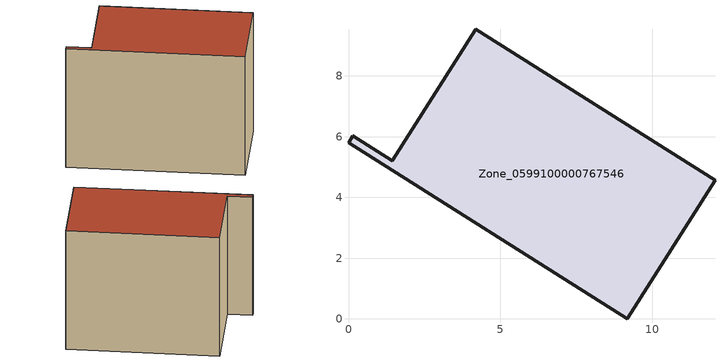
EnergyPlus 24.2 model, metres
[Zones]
Zone_0599100000767546
 floor ground (C_G): 9.18,0 0,5.8 0.14,6.03 1.44,5.2 4.19,9.54 12.06,4.56 z1.64
 wall outside (C_F): 1.44,5.2 0.14,6.03 0,5.8 9.18,0 12.06,4.56 4.19,9.54 1.44,5.2 z1.64:9.82
 roof outside (C_R): 12.06,4.56 4.19,9.54 1.44,5.2 0.14,6.03 0,5.8 9.18,0 z9.82
[BUILDING]
Pand.0599100000767546: North Axis=0; Terrain=City; Loads Convergence Tolerance Value=0.04; Temperature Convergence Tolerance Value=0.4; Solar Distribution=FullExterior; Maximum Number of Warmup Days=25; Minimum Number of Warmup Days=1
[Site:Location]
Rotterdam.The.Hague.AP_ZH_NLD Design_Conditions: Latitude=51.96; Longitude=4.45; Time Zone=1; Elevation=-4.5
[SITE:GROUNDTEMPERATURE:BUILDINGSURFACE]
18, 18, 18, 18, 18, 18, 18, 18, 18, 18, 18, 18
[MATERIAL] Thermal Absorptance=0.9; Solar Absorptance=0.7; Visible Absorptance=0.7
Name | Roughness | Thickness | Conductivity | Density | Specific Heat
G.TI.2006-2014 | MediumSmooth | 0.15 | 0.06 | 540 | 1210
F.TI.2006-2014 | Rough | 0.3 | 0.12 | 1920 | 840
R.TI.2006-2014 | MediumRough | 0.2 | 0.08 | 1500 | 1000
[CONSTRUCTION]
C_G: G.TI.2006-2014
C_F: F.TI.2006-2014
C_R: R.TI.2006-2014
[ZONE]
Zone_0599100000767546: Type=1; Multiplier=1; Ceiling Height=Autocalculate; Volume=Autocalculate; Floor Area=autocalculate; Part of Total Floor Area=Yes
[ZONEINFILTRATION:DESIGNFLOWRATE]
Infil_Zone_0599100000767546: Zone or ZoneList or Space or SpaceList=Zone_0599100000767546; Schedule=AlwaysOn; Design Flow Rate Calculation Method=Flow/Area; Flow Rate per Floor Area=0.0015; Constant Term Coefficient=1; Temperature Term Coefficient=0; Velocity Term Coefficient=0; Velocity Squared Term Coefficient=0
[HVACTEMPLATE:ZONE:IDEALLOADSAIRSYSTEM]
Zone_0599100000767546: Maximum Heating Supply Air Temperature=50; Minimum Cooling Supply Air Temperature=13; Maximum Heating Supply Air Humidity Ratio=0.0156; Minimum Cooling Supply Air Humidity Ratio=0.0077; Heating Limit=NoLimit; Cooling Limit=NoLimit; Dehumidification Control Type=ConstantSensibleHeatRatio; Cooling Sensible Heat Ratio=0.7; Dehumidification Setpoint=60; Humidification Control Type=None; Humidification Setpoint=30; Outdoor Air Method=None; Outdoor Air Flow Rate per Person=0.00944; Outdoor Air Flow Rate per Zone Floor Area=0; Outdoor Air Flow Rate per Zone=0; Demand Controlled Ventilation Type=None; Outdoor Air Economizer Type=NoEconomizer; Heat Recovery Type=None; Sensible Heat Recovery Effectiveness=0.7; Latent Heat Recovery Effectiveness=0.65
[ZONECONTROL:THERMOSTAT]
ThermostatControl_Zone_0599100000767546: Zone or ZoneList=Zone_0599100000767546; Control Type Schedule=DualSetpointControlType; Control 1=Thermostat_Zone_0599100000767546; Temperature Difference Between Cutout And Setpoint=0
[THERMOSTATSETPOINT:DUALSETPOINT]
Thermostat_Zone_0599100000767546: Heating Setpoint Temperature Schedule=HeatingSetpoint_Zone_0599100000767546; Cooling Setpoint Temperature Schedule=CoolingSetpoint_Zone_0599100000767546
[SCHEDULE:COMPACT]
HeatingSetpoint_Zone_0599100000767546: Through: 12/31, For: AllDays, Until: 24:00, 21
CoolingSetpoint_Zone_0599100000767546: Through: 12/31, For: AllDays, Until: 24:00, 24
DualSetpointControlType: Through: 12/31, For: AllDays, Until: 24:00, 4
AlwaysOn: Through: 12/31, For: AllDays, Until: 24:00, 1
